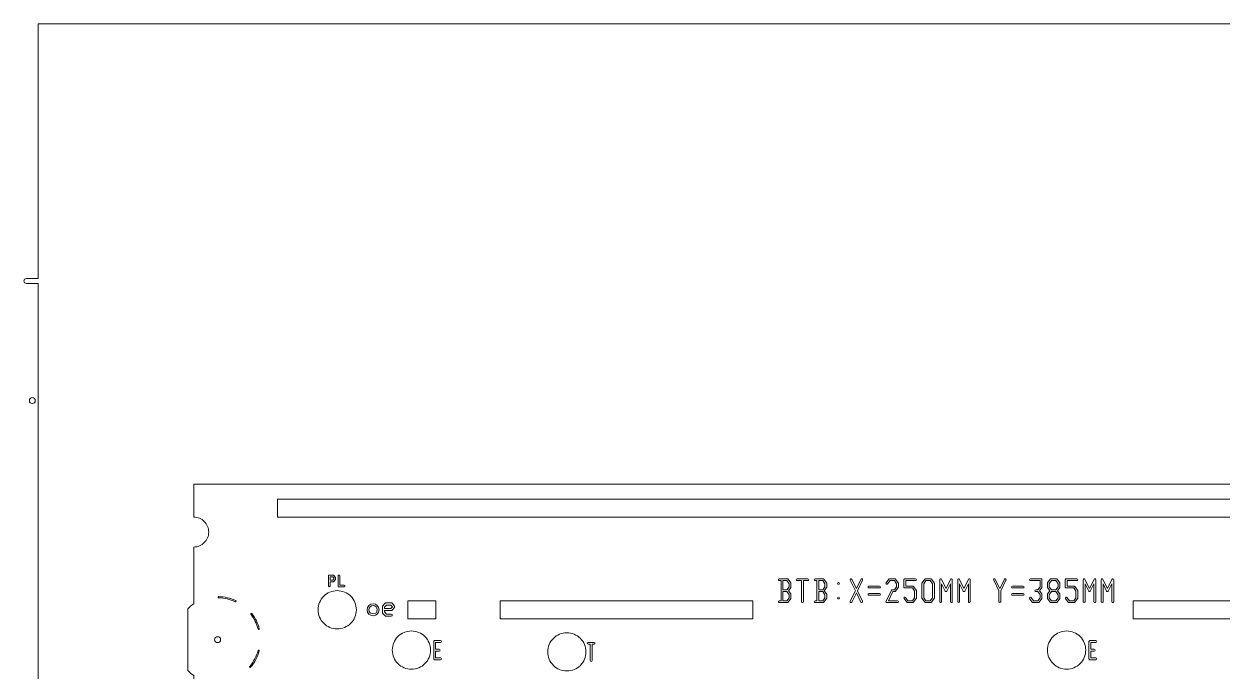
# Model space of a CAD drawing. Extents: x 2864 to 3941, y 2420 to 3182.
# Drawn here: x 3497 to 3597.2, y 3047.8 to 3101.9 of the extents above; entities that cross this region are included whole.
import ezdxf

# ---------------------------------------------------------------- set-up
doc = ezdxf.new("R2010")
doc.units = 0
doc.layers.get('0').update_dxf_attribs({"lineweight": 0})

msp = doc.modelspace()

# ---------------------------------------------------------------- linework, layer by layer
at = {"linetype": 'Continuous'}
for points in [[(3778.202, 2664.943), (3778.202, 2860.243), (3779.202, 2860.243, 1), (3779.202, 2860.643), (3778.202, 2860.643), (3778.202, 3063.443), (3778.202, 3080.243), (3779.202, 3080.243, 1), (3779.202, 3080.643), (3778.202, 3080.643), (3778.202, 3101.943), (3765.202, 3101.943), (3511.202, 3101.943), (3498.202, 3101.943), (3498.202, 3080.643), (3497.202, 3080.643, 1), (3497.202, 3080.243), (3498.202, 3080.243), (3498.202, 3063.443)], [(3498.202, 3063.443), (3498.202, 2860.643), (3497.202, 2860.643, 1), (3497.202, 2860.243), (3498.202, 2860.243), (3498.202, 2657.443)], [(3511.202, 2764.193), (3511.202, 2857.45, -0.044688), (3510.702, 2857.853), (3510.702, 2863.034, -0.044688), (3511.202, 2863.437), (3511.202, 2956.693), (3511.202, 3047.45, -0.044688), (3510.702, 3047.853), (3510.702, 3053.034, -0.044688), (3511.202, 3053.437), (3511.202, 3058.193, 0.414215), (3512.452, 3059.443, 0.414215), (3511.202, 3060.693), (3511.202, 3063.443), (3765.202, 3063.443)], [(3523.052, 3055.497), (3523.052, 3055.639, 0.166398), (3523.037, 3055.682), (3522.928, 3055.824, 0.234442), (3522.872, 3055.851), (3522.545, 3055.851, 0.414239), (3522.475, 3055.781), (3522.475, 3055.354)], [(3522.475, 3055.354), (3522.475, 3054.927, 1), (3522.615, 3054.927), (3522.615, 3055.284), (3522.872, 3055.284, 0.234442), (3522.928, 3055.312), (3523.037, 3055.454, 0.166397), (3523.052, 3055.497)], [(3561.147, 3053.926), (3561.147, 3054.231, 0.159612), (3561.132, 3054.276), (3560.942, 3054.537), (3561.132, 3054.798, 0.159612), (3561.147, 3054.843), (3561.147, 3055.149, 0.159612), (3561.132, 3055.194), (3560.909, 3055.5, 0.240361), (3560.847, 3055.531), (3560.401, 3055.531), (3560.178, 3055.531, 1), (3560.178, 3055.379), (3560.325, 3055.379), (3560.325, 3054.537)], [(3564.147, 3053.926), (3564.147, 3054.231, 0.159612), (3564.132, 3054.276), (3563.942, 3054.537), (3564.132, 3054.798, 0.159612), (3564.147, 3054.843), (3564.147, 3055.149, 0.159612), (3564.132, 3055.194), (3563.909, 3055.5, 0.240361), (3563.847, 3055.531), (3563.401, 3055.531), (3563.178, 3055.531, 1), (3563.178, 3055.379), (3563.325, 3055.379), (3563.325, 3054.537)], [(3566.624, 3054.712), (3566.246, 3055.488, 1), (3566.109, 3055.422), (3566.539, 3054.537), (3566.109, 3053.653, 1), (3566.246, 3053.586), (3566.624, 3054.363)], [(3567.139, 3053.653), (3566.709, 3054.537), (3567.139, 3055.422, 1), (3567.002, 3055.488), (3566.624, 3054.712)], [(3570.147, 3054.843), (3570.147, 3055.149, 0.159612), (3570.132, 3055.194), (3569.909, 3055.5, 0.240361), (3569.847, 3055.531), (3569.401, 3055.531, 0.240361), (3569.339, 3055.5), (3569.116, 3055.194, 1), (3569.239, 3055.104), (3569.44, 3055.379), (3569.808, 3055.379), (3569.994, 3055.124), (3569.994, 3054.868), (3569.808, 3054.614), (3569.624, 3054.614, 0.287731), (3569.555, 3054.571), (3569.109, 3053.653, 0.55471), (3569.178, 3053.543), (3570.07, 3053.543, 1), (3570.07, 3053.696), (3569.3, 3053.696)], [(3574.124, 3054.712), (3573.746, 3055.488, 0.796918), (3573.602, 3055.455), (3573.602, 3053.62, 1), (3573.754, 3053.62), (3573.754, 3055.124)], [(3574.647, 3053.62), (3574.647, 3055.455, 0.796906), (3574.502, 3055.488), (3574.124, 3054.712)], [(3575.624, 3054.712), (3575.246, 3055.488, 0.796918), (3575.102, 3055.455), (3575.102, 3053.62, 1), (3575.254, 3053.62), (3575.254, 3055.124)], [(3576.147, 3053.62), (3576.147, 3055.455, 0.796906), (3576.002, 3055.488), (3575.624, 3054.712)], [(3578.624, 3054.712), (3578.246, 3055.488, 1), (3578.109, 3055.422), (3578.548, 3054.52), (3578.548, 3053.62, 1), (3578.7, 3053.62), (3578.7, 3054.52), (3579.139, 3055.422)], [(3579.139, 3055.422, 1), (3579.002, 3055.488), (3578.624, 3054.712)], [(3586.124, 3054.712), (3585.746, 3055.488, 0.796918), (3585.602, 3055.455), (3585.602, 3053.62, 1), (3585.754, 3053.62), (3585.754, 3055.124)], [(3586.647, 3053.62), (3586.647, 3055.455, 0.796906), (3586.502, 3055.488), (3586.124, 3054.712)], [(3587.624, 3054.712), (3587.246, 3055.488, 0.796918), (3587.102, 3055.455), (3587.102, 3053.62, 1), (3587.254, 3053.62), (3587.254, 3055.124)], [(3588.147, 3053.62), (3588.147, 3055.455, 0.796906), (3588.002, 3055.488), (3587.624, 3054.712)], [(3560.325, 3054.537), (3560.325, 3053.696), (3560.178, 3053.696, 1), (3560.178, 3053.543), (3560.401, 3053.543)], [(3563.325, 3054.537), (3563.325, 3053.696), (3563.178, 3053.696, 1), (3563.178, 3053.543), (3563.401, 3053.543)], [(3566.624, 3054.363), (3567.002, 3053.586, 1), (3567.139, 3053.653)], [(3569.3, 3053.696), (3569.672, 3054.461), (3569.847, 3054.461, 0.240361), (3569.909, 3054.492), (3570.132, 3054.798, 0.159612), (3570.147, 3054.843)], [(3573.754, 3055.124), (3574.056, 3054.504, 0.625713), (3574.193, 3054.504), (3574.494, 3055.124)], [(3574.494, 3055.124), (3574.494, 3053.62, 1), (3574.647, 3053.62)], [(3575.254, 3055.124), (3575.556, 3054.504, 0.625713), (3575.693, 3054.504), (3575.994, 3055.124)], [(3575.994, 3055.124), (3575.994, 3053.62, 1), (3576.147, 3053.62)], [(3585.754, 3055.124), (3586.056, 3054.504, 0.625713), (3586.193, 3054.504), (3586.494, 3055.124)], [(3586.494, 3055.124), (3586.494, 3053.62, 1), (3586.647, 3053.62)], [(3587.254, 3055.124), (3587.556, 3054.504, 0.625713), (3587.693, 3054.504), (3587.994, 3055.124)], [(3587.994, 3055.124), (3587.994, 3053.62, 1), (3588.147, 3053.62)], [(3513.289, 3054.042, 1), (3513.286, 3053.942, -0.102495), (3514.669, 3053.621, 1), (3514.711, 3053.712)], [(3528.006, 3053.259), (3527.788, 3053.495, 0.209079), (3527.721, 3053.523), (3527.285, 3053.523, 0.209079), (3527.219, 3053.495), (3527, 3053.259, 0.190123), (3526.976, 3053.198), (3526.976, 3052.963)], [(3560.401, 3053.543), (3560.847, 3053.543, 0.240361), (3560.909, 3053.575), (3561.132, 3053.881, 0.159612), (3561.147, 3053.926)], [(3563.401, 3053.543), (3563.847, 3053.543, 0.240361), (3563.909, 3053.575), (3564.132, 3053.881, 0.159612), (3564.147, 3053.926)], [(3516.077, 3052.61, 1), (3515.997, 3052.55, -0.097325), (3516.586, 3051.336, 1), (3516.683, 3051.361)], [(3526.976, 3052.963), (3526.976, 3052.728, 0.190123), (3527, 3052.667), (3527.219, 3052.432, 0.209079), (3527.285, 3052.403), (3527.722, 3052.403, 1), (3527.722, 3052.583), (3527.324, 3052.583), (3527.156, 3052.763), (3527.156, 3052.873), (3527.722, 3052.873, 0.20993), (3527.788, 3052.902), (3528.006, 3053.136, 0.394798), (3528.006, 3053.259)], [(3531.849, 3048.77, 1), (3531.849, 3048.92), (3531.427, 3048.92), (3531.427, 3049.49), (3531.725, 3049.49, 1), (3531.725, 3049.64), (3531.427, 3049.64), (3531.427, 3050.21), (3531.849, 3050.21, 1), (3531.849, 3050.36), (3531.352, 3050.36, 0.414241), (3531.277, 3050.285), (3531.277, 3049.565)], [(3586.649, 3048.77, 1), (3586.649, 3048.92), (3586.227, 3048.92), (3586.227, 3049.49), (3586.525, 3049.49, 1), (3586.525, 3049.64), (3586.227, 3049.64), (3586.227, 3050.21), (3586.649, 3050.21, 1), (3586.649, 3050.36), (3586.152, 3050.36, 0.414241), (3586.077, 3050.285), (3586.077, 3049.565)], [(3516.677, 3049.505, 1), (3516.581, 3049.531, -0.108662), (3515.886, 3048.198, 1), (3515.963, 3048.133)], [(3531.277, 3049.565), (3531.277, 3048.845, 0.414241), (3531.352, 3048.77), (3531.849, 3048.77)], [(3586.077, 3049.565), (3586.077, 3048.845, 0.414241), (3586.152, 3048.77), (3586.649, 3048.77)]]:
    msp.add_lwpolyline(points, format="xyb", dxfattribs=at)
for points in [[(3497.952, 3070.443, 0.414222), (3497.702, 3070.693, 0.414222), (3497.452, 3070.443, 0.414222), (3497.702, 3070.193, 0.414222)], [(3523.782, 3054.857, 1), (3523.782, 3054.997), (3523.415, 3054.997), (3523.415, 3055.781, 1), (3523.275, 3055.781), (3523.275, 3054.927, 0.414239), (3523.345, 3054.857)], [(3562.57, 3055.379, 1), (3562.57, 3055.531), (3562.124, 3055.531), (3561.678, 3055.531, 1), (3561.678, 3055.379), (3562.048, 3055.379), (3562.048, 3053.62, 1), (3562.2, 3053.62), (3562.2, 3055.379)], [(3571.647, 3053.926), (3571.647, 3054.537, 0.159612), (3571.632, 3054.582), (3571.409, 3054.888, 0.240361), (3571.347, 3054.919), (3570.754, 3054.919), (3570.754, 3055.379), (3571.57, 3055.379, 1), (3571.57, 3055.531), (3570.678, 3055.531, 0.414239), (3570.602, 3055.455), (3570.602, 3054.843, 0.414239), (3570.678, 3054.767), (3571.308, 3054.767), (3571.494, 3054.513), (3571.494, 3053.95), (3571.308, 3053.696), (3570.94, 3053.696), (3570.739, 3053.97, 1), (3570.616, 3053.881), (3570.839, 3053.575, 0.240361), (3570.901, 3053.543), (3571.347, 3053.543, 0.240361), (3571.409, 3053.575), (3571.632, 3053.881, 0.159612)], [(3573.147, 3053.926), (3573.147, 3055.149, 0.159612), (3573.132, 3055.194), (3572.909, 3055.5, 0.240361), (3572.847, 3055.531), (3572.401, 3055.531, 0.240361), (3572.339, 3055.5), (3572.116, 3055.194, 0.159612), (3572.102, 3055.149), (3572.102, 3053.926, 0.159612), (3572.116, 3053.881), (3572.339, 3053.575, 0.240361), (3572.401, 3053.543), (3572.847, 3053.543, 0.240361), (3572.909, 3053.575), (3573.132, 3053.881, 0.159612)], [(3582.147, 3053.926), (3582.147, 3054.231, 0.159612), (3582.132, 3054.276), (3581.942, 3054.537), (3582.132, 3054.798, 0.159612), (3582.147, 3054.843), (3582.147, 3055.455, 0.414239), (3582.07, 3055.531), (3581.178, 3055.531, 1), (3581.178, 3055.379), (3581.994, 3055.379), (3581.994, 3054.868), (3581.808, 3054.614), (3581.624, 3054.614, 1), (3581.624, 3054.461), (3581.808, 3054.461), (3581.994, 3054.207), (3581.994, 3053.95), (3581.808, 3053.696), (3581.44, 3053.696), (3581.239, 3053.97, 1), (3581.116, 3053.881), (3581.339, 3053.575, 0.240361), (3581.401, 3053.543), (3581.847, 3053.543, 0.240361), (3581.909, 3053.575), (3582.132, 3053.881, 0.159612)], [(3583.647, 3053.926), (3583.647, 3054.231, 0.159612), (3583.632, 3054.276), (3583.442, 3054.537), (3583.632, 3054.798, 0.159612), (3583.647, 3054.843), (3583.647, 3055.149, 0.159612), (3583.632, 3055.194), (3583.409, 3055.5, 0.240361), (3583.347, 3055.531), (3582.901, 3055.531, 0.240361), (3582.839, 3055.5), (3582.616, 3055.194, 0.159612), (3582.602, 3055.149), (3582.602, 3054.843, 0.159612), (3582.616, 3054.798), (3582.807, 3054.537), (3582.616, 3054.276, 0.159612), (3582.602, 3054.231), (3582.602, 3053.926, 0.159612), (3582.616, 3053.881), (3582.839, 3053.575, 0.240361), (3582.901, 3053.543), (3583.347, 3053.543, 0.240361), (3583.409, 3053.575), (3583.632, 3053.881, 0.159612)], [(3585.147, 3053.926), (3585.147, 3054.537, 0.159612), (3585.132, 3054.582), (3584.909, 3054.888, 0.240361), (3584.847, 3054.919), (3584.254, 3054.919), (3584.254, 3055.379), (3585.07, 3055.379, 1), (3585.07, 3055.531), (3584.178, 3055.531, 0.414239), (3584.102, 3055.455), (3584.102, 3054.843, 0.414239), (3584.178, 3054.767), (3584.808, 3054.767), (3584.994, 3054.513), (3584.994, 3053.95), (3584.808, 3053.696), (3584.44, 3053.696), (3584.239, 3053.97, 1), (3584.116, 3053.881), (3584.339, 3053.575, 0.240361), (3584.401, 3053.543), (3584.847, 3053.543, 0.240361), (3584.909, 3053.575), (3585.132, 3053.881, 0.159612)], [(3524.802, 3052.943, 0.414215), (3523.202, 3054.543, 0.414215), (3521.602, 3052.943, 0.414215), (3523.202, 3051.343, 0.414215)], [(3568.57, 3054.767, 1), (3568.57, 3054.919), (3567.678, 3054.919, 1), (3567.678, 3054.767)], [(3580.57, 3054.767, 1), (3580.57, 3054.919), (3579.678, 3054.919, 1), (3579.678, 3054.767)], [(3568.57, 3054.155, 1), (3568.57, 3054.308), (3567.678, 3054.308, 1), (3567.678, 3054.155)], [(3580.57, 3054.155, 1), (3580.57, 3054.308), (3579.678, 3054.308, 1), (3579.678, 3054.155)], [(3513.452, 3050.443, 0.414222), (3513.202, 3050.693, 0.414222), (3512.952, 3050.443, 0.414222), (3513.202, 3050.193, 0.414222)], [(3531.01, 3049.57, 0.414215), (3529.41, 3051.17, 0.414215), (3527.81, 3049.57, 0.414215), (3529.41, 3047.97, 0.414215)], [(3544.01, 3049.422, 0.414214), (3542.41, 3051.022, 0.414214), (3540.81, 3049.422, 0.414214), (3542.41, 3047.823, 0.414214)], [(3585.81, 3049.57, 0.414215), (3584.21, 3051.17, 0.414215), (3582.61, 3049.57, 0.414215), (3584.21, 3047.97, 0.414215)], [(3544.688, 3050.062, 1), (3544.688, 3050.212), (3544.44, 3050.212), (3544.192, 3050.212, 1), (3544.192, 3050.062), (3544.365, 3050.062), (3544.365, 3048.697, 1), (3544.515, 3048.697), (3544.515, 3050.062)]]:
    msp.add_lwpolyline(points, format="xyb", close=True, dxfattribs=at)
for points in [[(3756.104, 3060.693), (3756.104, 3062.193), (3518.202, 3062.193), (3518.202, 3060.693)], [(3522.912, 3055.52), (3522.838, 3055.424), (3522.615, 3055.424), (3522.615, 3055.711), (3522.838, 3055.711), (3522.912, 3055.615)], [(3560.994, 3054.868), (3560.808, 3054.614), (3560.477, 3054.614), (3560.477, 3055.379), (3560.808, 3055.379), (3560.994, 3055.124)], [(3563.994, 3054.868), (3563.808, 3054.614), (3563.477, 3054.614), (3563.477, 3055.379), (3563.808, 3055.379), (3563.994, 3055.124)], [(3572.994, 3053.95), (3572.808, 3053.696), (3572.44, 3053.696), (3572.254, 3053.95), (3572.254, 3055.124), (3572.44, 3055.379), (3572.808, 3055.379), (3572.994, 3055.124)], [(3583.494, 3054.868), (3583.308, 3054.614), (3582.94, 3054.614), (3582.754, 3054.868), (3582.754, 3055.124), (3582.94, 3055.379), (3583.308, 3055.379), (3583.494, 3055.124)], [(3560.994, 3053.95), (3560.808, 3053.696), (3560.477, 3053.696), (3560.477, 3054.461), (3560.808, 3054.461), (3560.994, 3054.207)], [(3563.994, 3053.95), (3563.808, 3053.696), (3563.477, 3053.696), (3563.477, 3054.461), (3563.808, 3054.461), (3563.994, 3054.207)], [(3583.494, 3053.95), (3583.308, 3053.696), (3582.94, 3053.696), (3582.754, 3053.95), (3582.754, 3054.207), (3582.94, 3054.461), (3583.308, 3054.461), (3583.494, 3054.207)], [(3527.817, 3053.198), (3527.682, 3053.053), (3527.156, 3053.053), (3527.156, 3053.163), (3527.324, 3053.343), (3527.682, 3053.343)], [(3531.46, 3052.193), (3531.46, 3053.693), (3529.104, 3053.693), (3529.104, 3052.193)], [(3557.952, 3052.193), (3557.952, 3053.693), (3536.841, 3053.693), (3536.841, 3052.193)], [(3618.645, 3052.193), (3618.645, 3053.693), (3589.785, 3053.693), (3589.785, 3052.193)]]:
    msp.add_lwpolyline(points, close=True, dxfattribs=at)
for centre, radius in [((3565.124, 3055.149), 0.0762), ((3526.202, 3052.943), 0.5), ((3565.124, 3053.926), 0.0762), ((3526.202, 3052.943), 0.35)]:
    msp.add_circle(centre, radius)
for start, end in [(65.20711, 88.61516), (14.76928, 37.00404), (320.08364, 344.88933)]:
    msp.add_arc((3513.202, 3050.443), 3.6, start, end)

doc.saveas('drawing.dxf')
